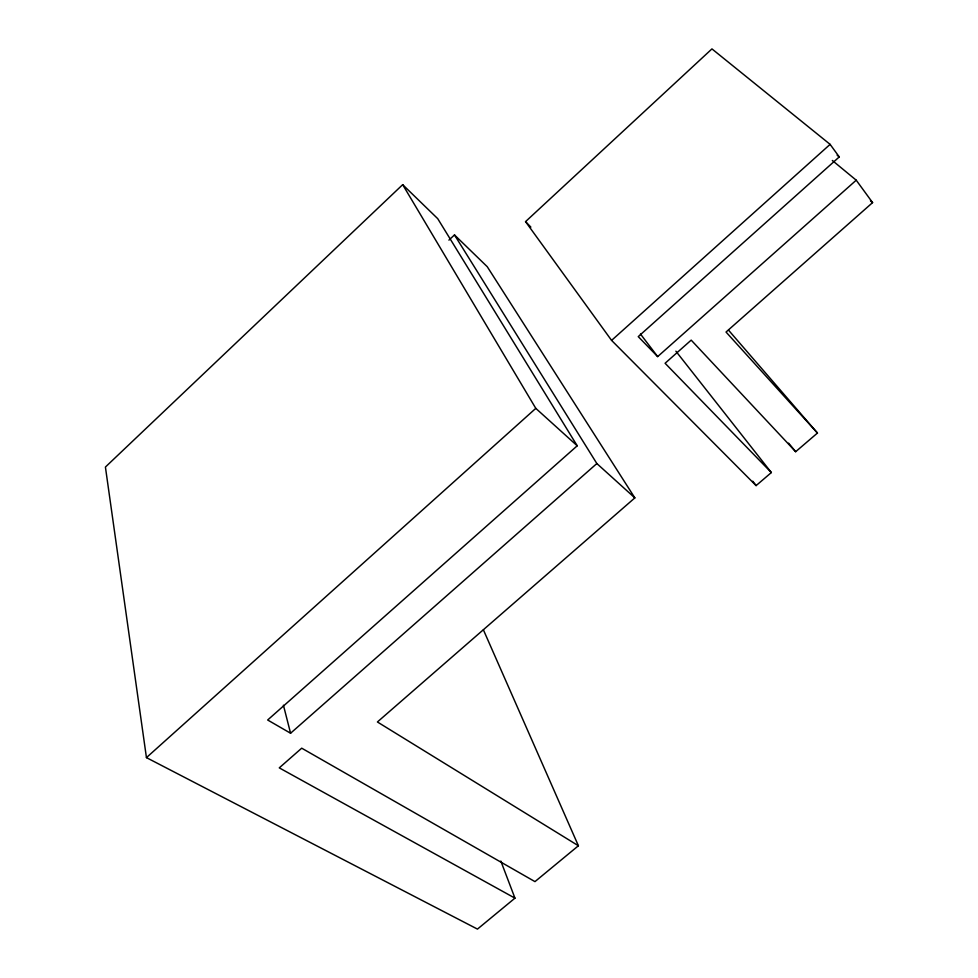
<?xml version="1.0" encoding="UTF-8"?>
<svg xmlns="http://www.w3.org/2000/svg" width="978" height="978" viewBox="0 0 978 978"><rect width="100%" height="100%" fill="white"/><g stroke="black" fill="none" stroke-linecap="round" stroke-linejoin="round"><path stroke-width="1.47" d="M448.914 240.123L454.489 234.928L596.849 463.548L290.576 733.231L267.666 720.004L577.216 445.797L437.716 218.656L402.679 184.671L105.416 467.044L146.443 757.62L477.46 929.1L514.954 898.146L500.834 861.056M525.541 221.627L711.947 48.9L830.114 144.365L839.258 156.92L638.243 336.628L657.668 356.603L856.227 180.196L872.584 202.617L726.031 332.043L817.461 433.034L795.676 451.702L691.189 340.124L665.089 363.266L771.349 472.557L756.104 485.601L611.58 340.393L525.541 221.627L530.871 227.104M146.443 757.62L535.797 408.364L402.679 184.671M611.58 340.393L830.114 144.365M454.489 234.928L487.252 266.713L634.844 497.888L377.41 721.972L578.401 845.762L534.966 881.618L301.713 748.182L279.268 767.864L514.954 898.146M837.144 155.196L839.258 156.92M832.327 160.478L856.227 180.196M870.444 200.832L872.584 202.617M535.797 408.364L577.216 445.797M596.849 463.548L634.844 497.888M728.549 330.185L817.461 433.034M788.598 443.144L795.676 451.702M675.884 351.188L771.349 472.557M752.754 481.213L756.104 485.601M640.468 334.036L657.668 356.603M483.389 629.82L578.401 845.762M283.424 705.224L290.576 733.231"/></g></svg>
